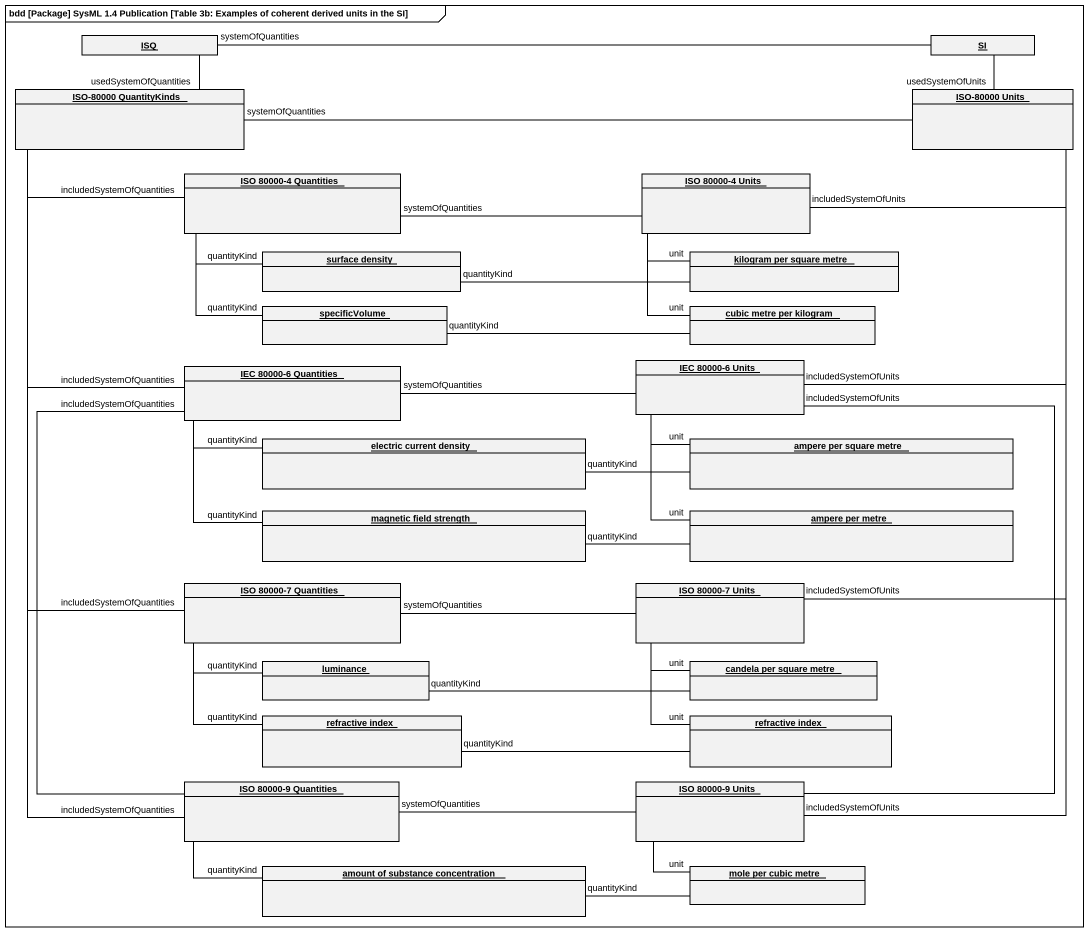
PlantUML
@startuml
mainframe bdd [Package] SysML 1.4 Publication [Table 3b: Examples of coherent derived units in the SI]
hide circle
hide empty members
object ISQ
object SI
object "ISO-80000 QuantityKinds" as ISO_80000_QuantityKinds
object "ISO-80000 Units" as ISO_80000_Units
object "ISO 80000-4 Quantities" as ISO_80000_4_Quantities
object "ISO 80000-4 Units" as ISO_80000_4_Units
object "surface density" as surface_density
object "kilogram per square metre" as kilogram_per_square_metre
object specificVolume
object "cubic metre per kilogram" as cubic_metre_per_kilogram
object "IEC 80000-6 Quantities" as IEC_80000_6_Quantities
object "IEC 80000-6 Units" as IEC_80000_6_Units
object "electric current density" as electric_current_density
object "ampere per square metre" as ampere_per_square_metre
object "magnetic field strength" as magnetic_field_strength
object "ampere per metre" as ampere_per_metre
object "ISO 80000-7 Quantities" as ISO_80000_7_Quantities
object "ISO 80000-7 Units" as ISO_80000_7_Units
object luminance
object "candela per square metre" as candela_per_square_metre
object "refractive index" as refractive_index
object "refractive index" as refractive_index_2
object "ISO 80000-9 Quantities" as ISO_80000_9_Quantities
object "ISO 80000-9 Units" as ISO_80000_9_Units
object "amount of substance concentration" as amount_of_substance
object "mole per cubic metre" as mole_per_cubic_metre
ISQ -right- SI : systemOfQuantities
ISO_80000_QuantityKinds -up- ISQ : usedSystemOfQuantities
ISO_80000_QuantityKinds -right- ISO_80000_Units : systemOfQuantities
ISO_80000_Units -up- SI : usedSystemOfUnits
ISO_80000_4_Quantities -left- ISO_80000_QuantityKinds : includedSystemOfQuantities
ISO_80000_4_Quantities -right- ISO_80000_4_Units : systemOfQuantities
ISO_80000_4_Units -right- ISO_80000_Units : includedSystemOfUnits
surface_density -up- ISO_80000_4_Quantities : quantityKind
kilogram_per_square_metre -up- ISO_80000_4_Units : unit
kilogram_per_square_metre -left- surface_density : quantityKind
specificVolume -up- ISO_80000_4_Quantities : quantityKind
cubic_metre_per_kilogram -up- ISO_80000_4_Units : unit
cubic_metre_per_kilogram -left- specificVolume : quantityKind
IEC_80000_6_Quantities -up- ISO_80000_QuantityKinds : includedSystemOfQuantities
IEC_80000_6_Quantities -right- IEC_80000_6_Units : systemOfQuantities
IEC_80000_6_Quantities -- ISO_80000_9_Quantities : includedSystemOfQuantities
IEC_80000_6_Units -up- ISO_80000_Units : includedSystemOfUnits
IEC_80000_6_Units -- ISO_80000_9_Units : includedSystemOfUnits
electric_current_density -left- IEC_80000_6_Quantities : quantityKind
ampere_per_square_metre -left- IEC_80000_6_Units : unit
ampere_per_square_metre -left- electric_current_density : quantityKind
magnetic_field_strength -up- IEC_80000_6_Quantities : quantityKind
ampere_per_metre -up- IEC_80000_6_Units : unit
ampere_per_metre -left- magnetic_field_strength : quantityKind
ISO_80000_7_Quantities -up- ISO_80000_QuantityKinds : includedSystemOfQuantities
ISO_80000_7_Quantities -right- ISO_80000_7_Units : systemOfQuantities
ISO_80000_7_Units -up- ISO_80000_Units : includedSystemOfUnits
luminance -up- ISO_80000_7_Quantities : quantityKind
candela_per_square_metre -up- ISO_80000_7_Units : unit
candela_per_square_metre -left- luminance : quantityKind
refractive_index -up- ISO_80000_7_Quantities : quantityKind
refractive_index_2 -up- ISO_80000_7_Units : unit
refractive_index_2 -left- refractive_index : quantityKind
ISO_80000_9_Quantities -up- ISO_80000_QuantityKinds : includedSystemOfQuantities
ISO_80000_9_Quantities -right- ISO_80000_9_Units : systemOfQuantities
ISO_80000_9_Units -up- ISO_80000_Units : includedSystemOfUnits
amount_of_substance -up- ISO_80000_9_Quantities : quantityKind
mole_per_cubic_metre -up- ISO_80000_9_Units : unit
mole_per_cubic_metre -left- amount_of_substance : quantityKind
@enduml
